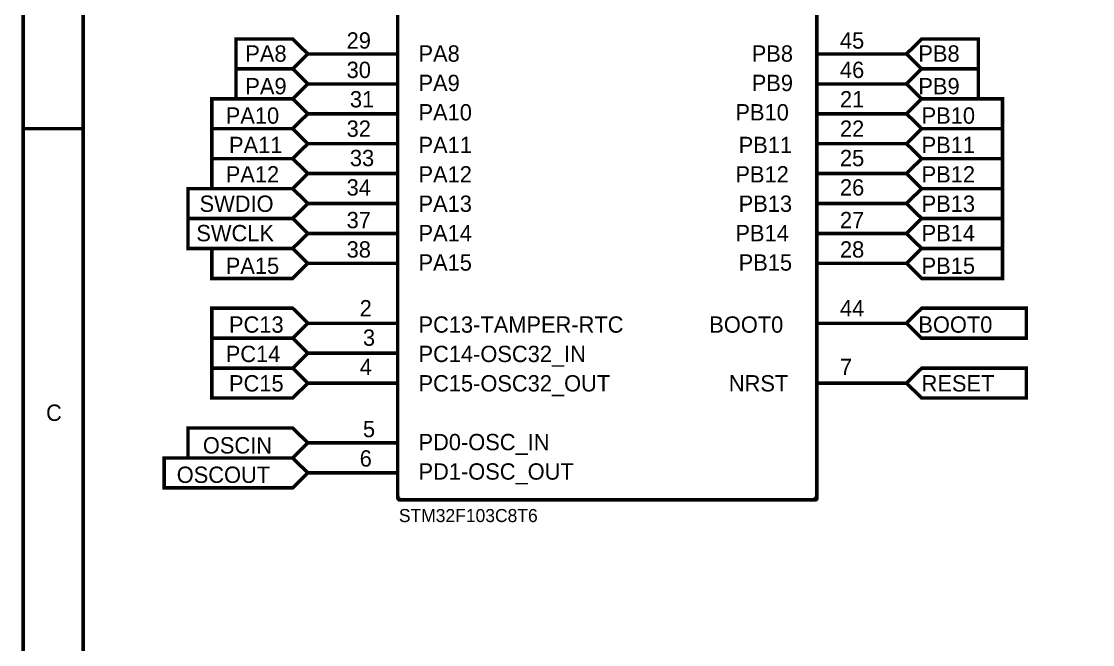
# Model space of a CAD drawing. Header units: millimetres. Extents: x 0 to 11.5, y 0 to 7.6.
# Drawn here: x -0.006 to 3.571, y 2.077 to 4.158 of the extents above; entities that cross this region are included whole.
import ezdxf

# ---------------------------------------------------------------- set-up
doc = ezdxf.new("R2010")
doc.units = ezdxf.units.MM
doc.header["$MEASUREMENT"] = 0
doc.layers.add('Sheet', color=255, linetype='Continuous')

msp = doc.modelspace()

# ---------------------------------------------------------------- linework, layer by layer
at = {"layer": 'Sheet'}
for points, const_width in [([(0, 7.5973), (11.5, 7.5973), (11.5, 0.002), (0, 0.002), (0, 7.5973)], 0.0118), ([(0, 7.5973), (0, 0.002), (11.5, 0.002), (11.5, 7.5973), (0, 7.5973), (0, 7.5973)], 0.0039), ([(0.2005, 7.3976), (11.3002, 7.3976), (11.3002, 0.2017), (0.2005, 0.2017), (0.2005, 7.3976)], 0.0118), ([(0.2005, 7.3976), (0.2005, 0.2017), (11.3002, 0.2017), (11.3002, 7.3976), (0.2005, 7.3976), (0.2005, 7.3976)], 0.0039), ([(0.7106, 3.9997), (0.7106, 4.0992), (0.9001, 4.0992), (0.9506, 4.0494), (0.9001, 3.9997), (0.7106, 3.9997)], 0.0118), ([(0.7106, 3.9997), (0.7106, 4.0992), (0.9001, 4.0992), (0.9506, 4.0494), (0.9001, 3.9997), (0.7106, 3.9997)], 0.0039), ([(3.0005, 3.9997), (2.95, 4.0494), (3.0005, 4.0992), (3.19, 4.0992), (3.19, 3.9997), (3.0005, 3.9997)], 0.0118), ([(3.0005, 3.9997), (2.95, 4.0494), (3.0005, 4.0992), (3.19, 4.0992), (3.19, 3.9997), (3.0005, 3.9997)], 0.0039), ([(0.7106, 3.8995), (0.7106, 3.9997), (0.9001, 3.9997), (0.9506, 3.9492), (0.9001, 3.8995), (0.7106, 3.8995)], 0.0118), ([(0.7106, 3.8995), (0.7106, 3.9997), (0.9001, 3.9997), (0.9506, 3.9492), (0.9001, 3.8995), (0.7106, 3.8995)], 0.0039), ([(3.0005, 3.8995), (2.95, 3.9492), (3.0005, 3.9997), (3.19, 3.9997), (3.19, 3.8995), (3.0005, 3.8995)], 0.0118), ([(3.0005, 3.8995), (2.95, 3.9492), (3.0005, 3.9997), (3.19, 3.9997), (3.19, 3.8995), (3.0005, 3.8995)], 0.0039), ([(0.6301, 3.8), (0.6301, 3.8995), (0.9001, 3.8995), (0.9506, 3.8497), (0.9001, 3.8), (0.6301, 3.8)], 0.0118), ([(0.6301, 3.8), (0.6301, 3.8995), (0.9001, 3.8995), (0.9506, 3.8497), (0.9001, 3.8), (0.6301, 3.8)], 0.0039), ([(3.0005, 3.8), (2.95, 3.8497), (3.0005, 3.8995), (3.2705, 3.8995), (3.2705, 3.8), (3.0005, 3.8)], 0.0118), ([(3.0005, 3.8), (2.95, 3.8497), (3.0005, 3.8995), (3.2705, 3.8995), (3.2705, 3.8), (3.0005, 3.8)], 0.0039), ([(0.6301, 3.6998), (0.6301, 3.8), (0.9001, 3.8), (0.9506, 3.7496), (0.9001, 3.6998), (0.6301, 3.6998)], 0.0118), ([(0.6301, 3.6998), (0.6301, 3.8), (0.9001, 3.8), (0.9506, 3.7496), (0.9001, 3.6998), (0.6301, 3.6998)], 0.0039), ([(3.0005, 3.6998), (2.95, 3.7496), (3.0005, 3.8), (3.2705, 3.8), (3.2705, 3.6998), (3.0005, 3.6998)], 0.0118), ([(3.0005, 3.6998), (2.95, 3.7496), (3.0005, 3.8), (3.2705, 3.8), (3.2705, 3.6998), (3.0005, 3.6998)], 0.0039), ([(0.6301, 3.5996), (0.6301, 3.6998), (0.9001, 3.6998), (0.9506, 3.6501), (0.9001, 3.5996), (0.6301, 3.5996)], 0.0118), ([(0.6301, 3.5996), (0.6301, 3.6998), (0.9001, 3.6998), (0.9506, 3.6501), (0.9001, 3.5996), (0.6301, 3.5996)], 0.0039), ([(3.0005, 3.5996), (2.95, 3.6501), (3.0005, 3.6998), (3.2705, 3.6998), (3.2705, 3.5996), (3.0005, 3.5996)], 0.0118), ([(3.0005, 3.5996), (2.95, 3.6501), (3.0005, 3.6998), (3.2705, 3.6998), (3.2705, 3.5996), (3.0005, 3.5996)], 0.0039), ([(0.5503, 3.5001), (0.5503, 3.5996), (0.9001, 3.5996), (0.9506, 3.5499), (0.9001, 3.5001), (0.5503, 3.5001)], 0.0118), ([(0.5503, 3.5001), (0.5503, 3.5996), (0.9001, 3.5996), (0.9506, 3.5499), (0.9001, 3.5001), (0.5503, 3.5001)], 0.0039), ([(3.0005, 3.5001), (2.95, 3.5499), (3.0005, 3.5996), (3.2705, 3.5996), (3.2705, 3.5001), (3.0005, 3.5001)], 0.0118), ([(3.0005, 3.5001), (2.95, 3.5499), (3.0005, 3.5996), (3.2705, 3.5996), (3.2705, 3.5001), (3.0005, 3.5001)], 0.0039), ([(0.5503, 3.4), (0.5503, 3.5001), (0.9001, 3.5001), (0.9506, 3.4497), (0.9001, 3.4), (0.5503, 3.4)], 0.0118), ([(3.0005, 3.4), (2.95, 3.4497), (3.0005, 3.5001), (3.2705, 3.5001), (3.2705, 3.4), (3.0005, 3.4)], 0.0118), ([(0.5503, 3.4), (0.5503, 3.5001), (0.9001, 3.5001), (0.9506, 3.4497), (0.9001, 3.4), (0.5503, 3.4)], 0.0039), ([(3.0005, 3.4), (2.95, 3.4497), (3.0005, 3.5001), (3.2705, 3.5001), (3.2705, 3.4), (3.0005, 3.4)], 0.0039), ([(0.6301, 3.2998), (0.6301, 3.4), (0.9001, 3.4), (0.9506, 3.3502), (0.9001, 3.2998), (0.6301, 3.2998)], 0.0118), ([(0.6301, 3.2998), (0.6301, 3.4), (0.9001, 3.4), (0.9506, 3.3502), (0.9001, 3.2998), (0.6301, 3.2998)], 0.0039), ([(3.0005, 3.2998), (2.95, 3.3502), (3.0005, 3.4), (3.2705, 3.4), (3.2705, 3.2998), (3.0005, 3.2998)], 0.0118), ([(3.0005, 3.2998), (2.95, 3.3502), (3.0005, 3.4), (3.2705, 3.4), (3.2705, 3.2998), (3.0005, 3.2998)], 0.0039), ([(0.6301, 3.1001), (0.6301, 3.2003), (0.9001, 3.2003), (0.9506, 3.1499), (0.9001, 3.1001), (0.6301, 3.1001)], 0.0118), ([(0.6301, 3.1001), (0.6301, 3.2003), (0.9001, 3.2003), (0.9506, 3.1499), (0.9001, 3.1001), (0.6301, 3.1001)], 0.0039), ([(3.0005, 3.1001), (2.95, 3.1499), (3.0005, 3.2003), (3.3503, 3.2003), (3.3503, 3.1001), (3.0005, 3.1001)], 0.0118), ([(3.0005, 3.1001), (2.95, 3.1499), (3.0005, 3.2003), (3.3503, 3.2003), (3.3503, 3.1001), (3.0005, 3.1001)], 0.0039), ([(0.6301, 2.9999), (0.6301, 3.1001), (0.9001, 3.1001), (0.9506, 3.0504), (0.9001, 2.9999), (0.6301, 2.9999)], 0.0118), ([(0.6301, 2.9999), (0.6301, 3.1001), (0.9001, 3.1001), (0.9506, 3.0504), (0.9001, 2.9999), (0.6301, 2.9999)], 0.0039), ([(0.6301, 2.9004), (0.6301, 2.9999), (0.9001, 2.9999), (0.9506, 2.9502), (0.9001, 2.9004), (0.6301, 2.9004)], 0.0118), ([(3.0005, 2.9004), (2.95, 2.9502), (3.0005, 2.9999), (3.3503, 2.9999), (3.3503, 2.9004), (3.0005, 2.9004)], 0.0118), ([(0.6301, 2.9004), (0.6301, 2.9999), (0.9001, 2.9999), (0.9506, 2.9502), (0.9001, 2.9004), (0.6301, 2.9004)], 0.0039), ([(3.0005, 2.9004), (2.95, 2.9502), (3.0005, 2.9999), (3.3503, 2.9999), (3.3503, 2.9004), (3.0005, 2.9004)], 0.0039), ([(0.5503, 2.7001), (0.5503, 2.8003), (0.9001, 2.8003), (0.9506, 2.7505), (0.9001, 2.7001), (0.5503, 2.7001)], 0.0118), ([(0.5503, 2.7001), (0.5503, 2.8003), (0.9001, 2.8003), (0.9506, 2.7505), (0.9001, 2.7001), (0.5503, 2.7001)], 0.0039), ([(0.4705, 2.6006), (0.4705, 2.7001), (0.9001, 2.7001), (0.9506, 2.6503), (0.9001, 2.6006), (0.4705, 2.6006)], 0.0118), ([(0.4705, 2.6006), (0.4705, 2.7001), (0.9001, 2.7001), (0.9506, 2.6503), (0.9001, 2.6006), (0.4705, 2.6006)], 0.0039)]:
    msp.add_lwpolyline(points, close=True, dxfattribs=dict(at, const_width=const_width))
at = {"layer": 'Sheet', "const_width": 0.0118}
for points in [[(1.2507, 2.5706), (1.2507, 5.039)], [(2.6506, 5.039), (2.6506, 2.5706)], [(0.9506, 4.0494), (1.0502, 4.0494)], [(1.2507, 4.0494), (1.0502, 4.0494)], [(2.6506, 4.0494), (2.8505, 4.0494)], [(2.95, 4.0494), (2.8505, 4.0494)], [(0.9506, 3.9492), (1.0502, 3.9492)], [(1.2507, 3.9492), (1.0502, 3.9492)], [(2.6506, 3.9492), (2.8505, 3.9492)], [(2.95, 3.9492), (2.8505, 3.9492)], [(0.9506, 3.8497), (1.0502, 3.8497)], [(1.2507, 3.8497), (1.0502, 3.8497)], [(2.6506, 3.8497), (2.8505, 3.8497)], [(2.95, 3.8497), (2.8505, 3.8497)], [(0, 3.8), (0.2005, 3.8)], [(0.9506, 3.7496), (1.0502, 3.7496)], [(1.2507, 3.7496), (1.0502, 3.7496)], [(2.6506, 3.7496), (2.8505, 3.7496)], [(2.95, 3.7496), (2.8505, 3.7496)], [(0.9506, 3.6501), (1.0502, 3.6501)], [(1.2507, 3.6501), (1.0502, 3.6501)], [(2.6506, 3.6501), (2.8505, 3.6501)], [(2.95, 3.6501), (2.8505, 3.6501)], [(0.9506, 3.5499), (1.0502, 3.5499)], [(1.2507, 3.5499), (1.0502, 3.5499)], [(2.6506, 3.5499), (2.8505, 3.5499)], [(2.95, 3.5499), (2.8505, 3.5499)], [(0.9506, 3.4497), (1.0502, 3.4497)], [(1.2507, 3.4497), (1.0502, 3.4497)], [(2.6506, 3.4497), (2.8505, 3.4497)], [(2.95, 3.4497), (2.8505, 3.4497)], [(0.9506, 3.3502), (1.0502, 3.3502)], [(1.2507, 3.3502), (1.0502, 3.3502)], [(2.6506, 3.3502), (2.8505, 3.3502)], [(2.95, 3.3502), (2.8505, 3.3502)], [(0.9506, 3.1499), (1.0502, 3.1499)], [(1.2507, 3.1499), (1.0502, 3.1499)], [(2.6506, 3.1499), (2.8505, 3.1499)], [(2.95, 3.1499), (2.8505, 3.1499)], [(0.9506, 3.0504), (1.0502, 3.0504)], [(1.2507, 3.0504), (1.0502, 3.0504)], [(0.9506, 2.9502), (1.0502, 2.9502)], [(1.2507, 2.9502), (1.0502, 2.9502)], [(2.6506, 2.9502), (2.8505, 2.9502)], [(2.95, 2.9502), (2.8505, 2.9502)], [(0.9506, 2.7505), (1.0502, 2.7505)], [(1.2507, 2.7505), (1.0502, 2.7505)], [(0.9506, 2.6503), (1.0502, 2.6503)], [(1.2507, 2.6503), (1.0502, 2.6503)], [(1.2602, 2.5604), (1.2595, 2.5604), (1.2595, 2.5604), (1.2588, 2.5604), (1.2582, 2.5604), (1.2575, 2.5604), (1.2575, 2.561), (1.2568, 2.561), (1.2561, 2.561), (1.2561, 2.5617), (1.2554, 2.5617), (1.2554, 2.5617), (1.2547, 2.5624), (1.2547, 2.5624), (1.2541, 2.5631), (1.2534, 2.5631), (1.2534, 2.5638), (1.2534, 2.5638), (1.2527, 2.5645), (1.2527, 2.5645), (1.252, 2.5651), (1.252, 2.5651), (1.252, 2.5658), (1.2513, 2.5665), (1.2513, 2.5665), (1.2513, 2.5672), (1.2513, 2.5679), (1.2507, 2.5679), (1.2507, 2.5685), (1.2507, 2.5692), (1.2507, 2.5699), (1.2507, 2.5699), (1.2507, 2.5706)], [(2.6506, 2.5706), (2.6506, 2.5699), (2.6506, 2.5699), (2.6506, 2.5692), (2.6506, 2.5685), (2.6506, 2.5679), (2.65, 2.5679), (2.65, 2.5672), (2.65, 2.5665), (2.6493, 2.5665), (2.6493, 2.5658), (2.6493, 2.5651), (2.6486, 2.5651), (2.6486, 2.5645), (2.6479, 2.5645), (2.6479, 2.5638), (2.6472, 2.5638), (2.6472, 2.5631), (2.6466, 2.5631), (2.6466, 2.5624), (2.6459, 2.5624), (2.6459, 2.5617), (2.6452, 2.5617), (2.6445, 2.5617), (2.6445, 2.561), (2.6438, 2.561), (2.6431, 2.561), (2.6431, 2.5604), (2.6425, 2.5604), (2.6418, 2.5604), (2.6411, 2.5604), (2.6411, 2.5604), (2.6404, 2.5604)], [(2.6404, 2.5604), (1.2602, 2.5604)]]:
    msp.add_lwpolyline(points, dxfattribs=at)

# ---------------------------------------------------------------- texts
at = {"layer": 'Sheet'}
for s, height, p in [('29', 0.05452, (1.0802, 4.0671)), ('45', 0.05452, (2.7277, 4.0671)), ('PA8', 0.05452, (0.7419, 4.0235)), ('PA8', 0.05452, (1.3202, 4.0235)), ('PB8', 0.05452, (2.4331, 4.0235)), ('PB8', 0.05452, (2.9896, 4.0235)), ('30', 0.05452, (1.0802, 3.969)), ('46', 0.05452, (2.7277, 3.969)), ('PA9', 0.05452, (1.3202, 3.9254)), ('PB9', 0.05452, (2.4331, 3.9254)), ('PA9', 0.05452, (0.7419, 3.9145)), ('PB9', 0.05452, (2.9896, 3.9145)), ('31', 0.05452, (1.0911, 3.8709)), ('21', 0.05452, (2.7277, 3.8709)), ('PA10', 0.05452, (0.6765, 3.8164)), ('PA10', 0.05452, (1.3202, 3.8273)), ('PB10', 0.05452, (2.3786, 3.8273)), ('PB10', 0.05452, (3.0005, 3.8164)), ('32', 0.05452, (1.0802, 3.7727)), ('22', 0.05452, (2.7277, 3.7727)), ('PA11', 0.05452, (0.6874, 3.7182)), ('PA11', 0.05452, (1.3202, 3.7182)), ('PB11', 0.05452, (2.3895, 3.7182)), ('PB11', 0.05452, (3.0005, 3.7182)), ('33', 0.05452, (1.0911, 3.6746)), ('25', 0.05452, (2.7277, 3.6746)), ('PA12', 0.05452, (0.6765, 3.6201)), ('PA12', 0.05452, (1.3202, 3.6201)), ('PB12', 0.05452, (2.3786, 3.6201)), ('PB12', 0.05452, (3.0005, 3.6201)), ('34', 0.05452, (1.0802, 3.5765)), ('26', 0.05452, (2.7277, 3.5765)), ('SWDIO', 0.05452, (0.5892, 3.522)), ('PA13', 0.05452, (1.3202, 3.522)), ('PB13', 0.05452, (2.3895, 3.522)), ('PB13', 0.05452, (3.0005, 3.522)), ('37', 0.05452, (1.0802, 3.4674)), ('27', 0.05452, (2.7277, 3.4674)), ('SWCLK', 0.05452, (0.5783, 3.4238)), ('PA14', 0.05452, (1.3202, 3.4238)), ('PB14', 0.05452, (2.3786, 3.4238)), ('PB14', 0.05452, (3.0005, 3.4238)), ('38', 0.05452, (1.0802, 3.3693)), ('28', 0.05452, (2.7277, 3.3693)), ('PA15', 0.05452, (0.6765, 3.3148)), ('PA15', 0.05452, (1.3202, 3.3257)), ('PB15', 0.05452, (2.3895, 3.3257)), ('PB15', 0.05452, (3.0005, 3.3148)), ('2', 0.0545, (1.1238, 3.173)), ('44', 0.05452, (2.7277, 3.173)), ('PC13', 0.05452, (0.6874, 3.1185)), ('PC13-TAMPER-RTC', 0.054519, (1.3202, 3.1185)), ('BOOT0', 0.05452, (2.2913, 3.1185)), ('BOOT0', 0.05452, (2.9896, 3.1185)), ('3', 0.0545, (1.1347, 3.0749)), ('PC14', 0.05452, (0.6765, 3.0204)), ('PC14-OSC32_IN', 0.054519, (1.3202, 3.0204)), ('4', 0.0545, (1.1238, 2.9768)), ('7', 0.0545, (2.7277, 2.9768)), ('PC15', 0.05452, (0.6874, 2.9222)), ('PC15-OSC32_OUT', 0.054519, (1.3202, 2.9222)), ('NRST', 0.05452, (2.3567, 2.9222)), ('RESET', 0.05452, (3.0005, 2.9222)), ('C', 0.0545, (0.0764, 2.8241)), ('5', 0.0545, (1.1347, 2.7696)), ('OSCIN', 0.05452, (0.6001, 2.7151)), ('PD0-OSC_IN', 0.05452, (1.3202, 2.726)), ('6', 0.0545, (1.1238, 2.6714)), ('PD1-OSC_OUT', 0.054519, (1.3202, 2.6278)), ('OSCOUT', 0.05452, (0.5128, 2.6169)), ('STM32F103C8T6', 0.043615, (1.2547, 2.4861))]:
    msp.add_text(s, height=height, dxfattribs=at).set_placement(p)

doc.saveas('drawing.dxf')
